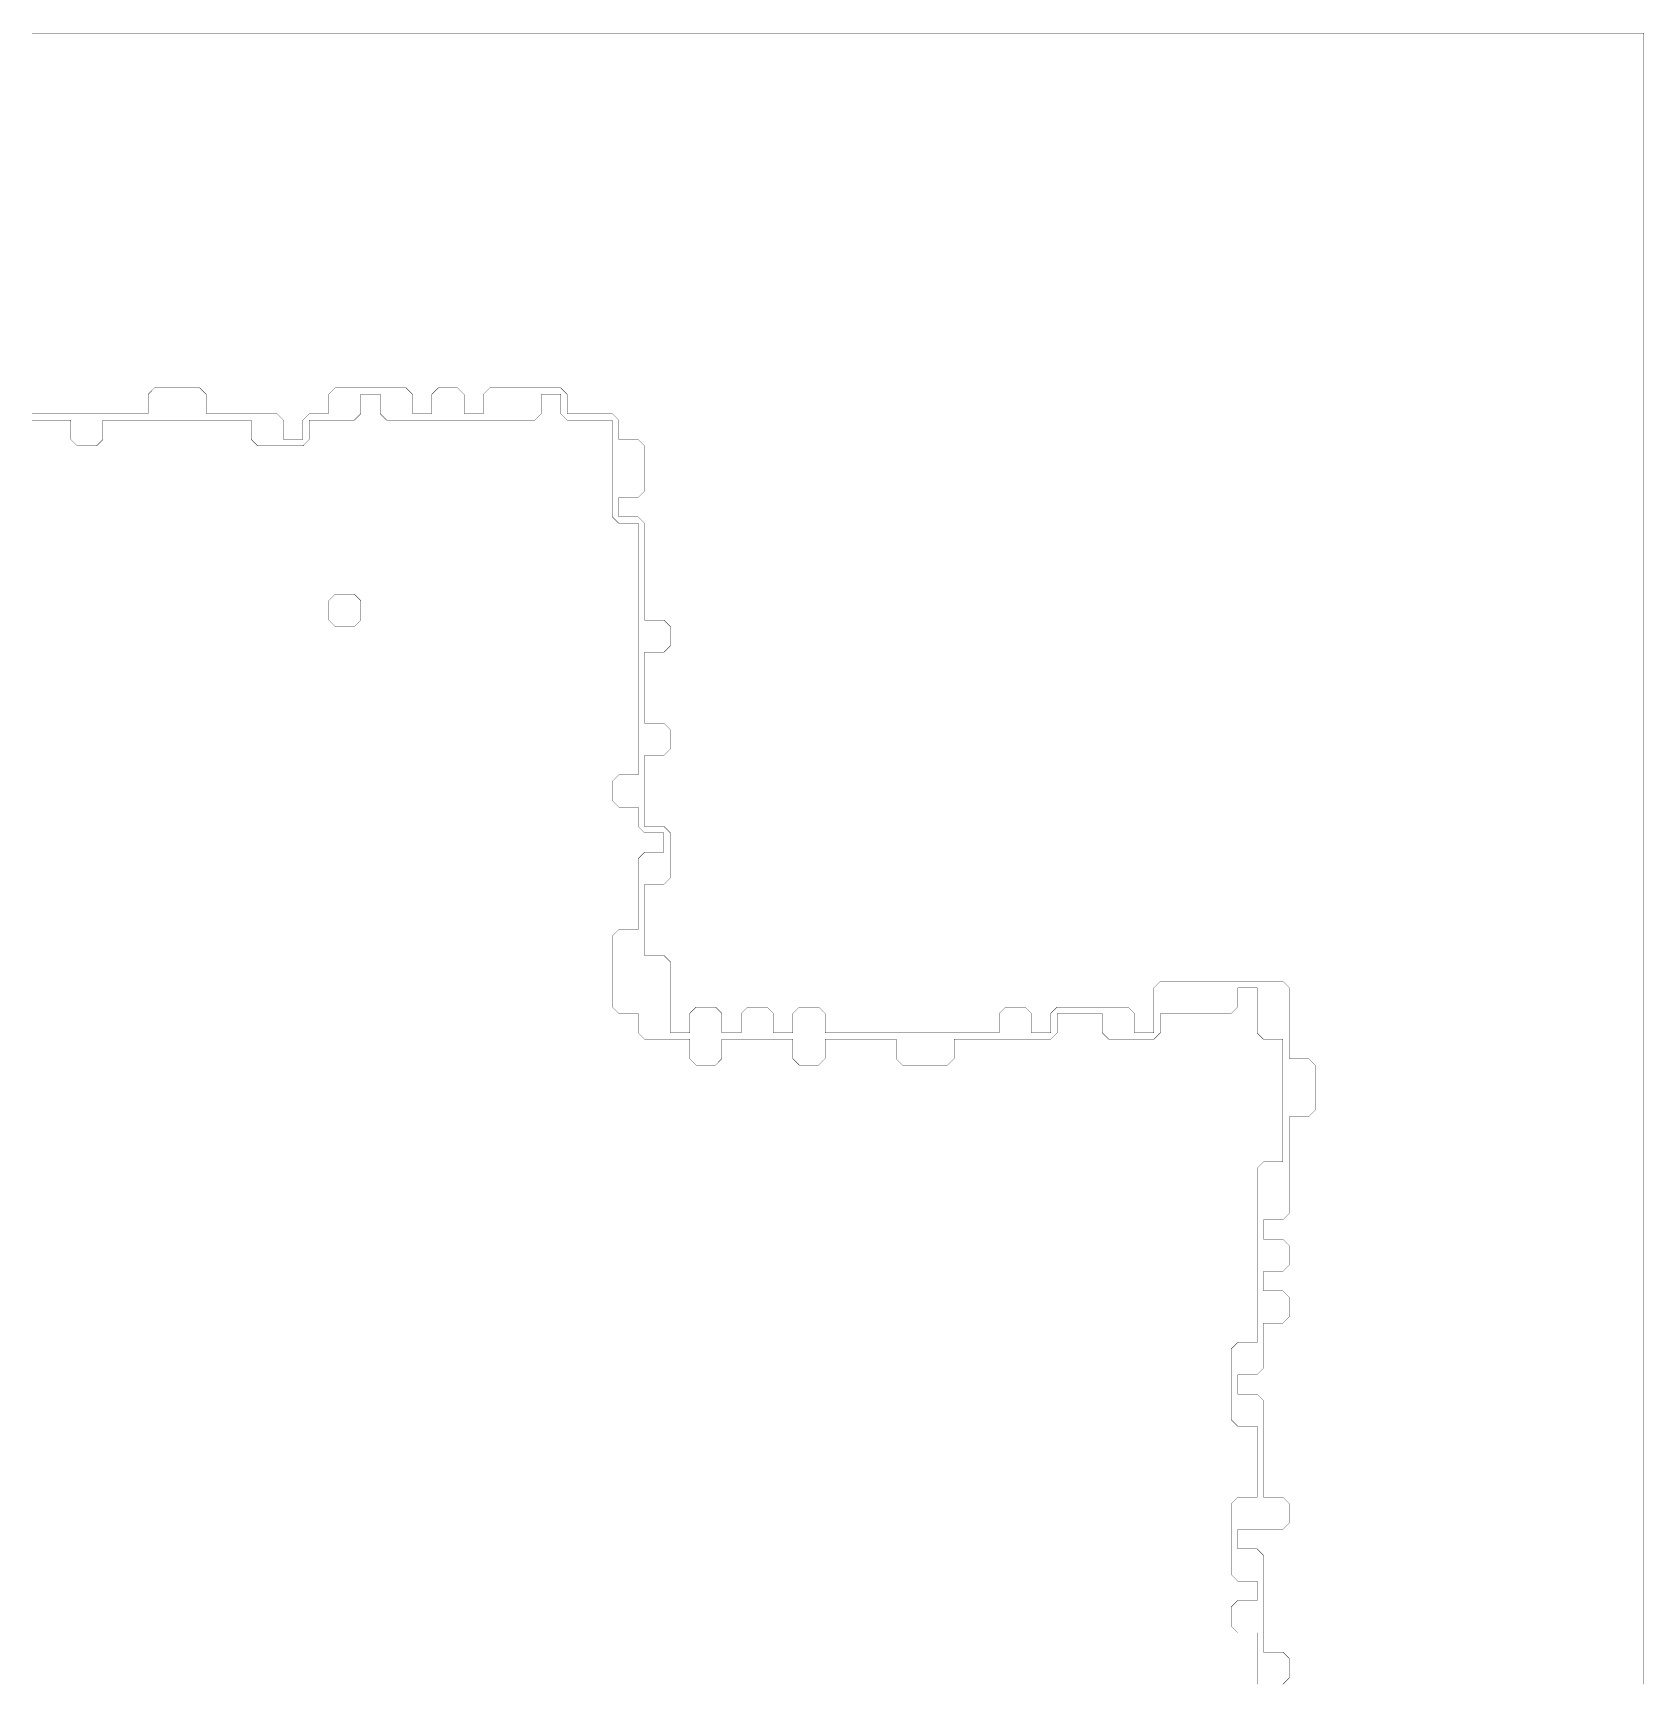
# Model space of a CAD drawing. Header units: metres. Extents: x 0 to 4990, y -4990 to 0.
# Drawn here: x 2550 to 4990, y -2495 to 0 of the extents above; entities that cross this region are included whole.
import ezdxf

# ---------------------------------------------------------------- set-up
doc = ezdxf.new("R2010")
doc.units = ezdxf.units.M
doc.layers.add('conductor', color=1, linetype='Continuous')
doc.layers.add('substrate', color=5, linetype='Continuous')

msp = doc.modelspace()

# ---------------------------------------------------------------- linework, layer by layer
at = {"layer": 'conductor', "const_width": 0.5}
msp.add_lwpolyline([(4404.296875, -2500), (4404.296875, -2490.234375), (4404.296875, -2480.46875), (4404.296875, -2470.703125), (4404.296875, -2460.9375), (4404.296875, -2451.171875), (4404.296875, -2441.40625), (4404.296875, -2431.640625), (4404.296875, -2421.875), (4394.53125, -2421.875), (4384.765625, -2421.875), (4375, -2421.875), (4365.234375, -2412.109375), (4365.234375, -2402.34375), (4365.234375, -2392.578125), (4365.234375, -2382.8125), (4375, -2373.046875), (4384.765625, -2373.046875), (4394.53125, -2373.046875), (4404.296875, -2373.046875), (4404.296875, -2363.28125), (4404.296875, -2353.515625), (4404.296875, -2343.75), (4394.53125, -2343.75), (4384.765625, -2343.75), (4375, -2343.75), (4365.234375, -2333.984375), (4365.234375, -2324.21875), (4365.234375, -2314.453125), (4365.234375, -2304.6875), (4365.234375, -2294.921875), (4365.234375, -2285.15625), (4365.234375, -2275.390625), (4365.234375, -2265.625), (4365.234375, -2255.859375), (4365.234375, -2246.09375), (4365.234375, -2236.328125), (4365.234375, -2226.5625), (4375, -2216.796875), (4384.765625, -2216.796875), (4394.53125, -2216.796875), (4404.296875, -2216.796875), (4404.296875, -2207.03125), (4404.296875, -2197.265625), (4404.296875, -2187.5), (4404.296875, -2177.734375), (4404.296875, -2167.96875), (4404.296875, -2158.203125), (4404.296875, -2148.4375), (4404.296875, -2138.671875), (4404.296875, -2128.90625), (4404.296875, -2119.140625), (4404.296875, -2109.375), (4394.53125, -2109.375), (4384.765625, -2109.375), (4375, -2109.375), (4365.234375, -2099.609375), (4365.234375, -2089.84375), (4365.234375, -2080.078125), (4365.234375, -2070.3125), (4365.234375, -2060.546875), (4365.234375, -2050.78125), (4365.234375, -2041.015625), (4365.234375, -2031.25), (4365.234375, -2021.484375), (4365.234375, -2011.71875), (4365.234375, -2001.953125), (4365.234375, -1992.1875), (4375, -1982.421875), (4384.765625, -1982.421875), (4394.53125, -1982.421875), (4404.296875, -1982.421875), (4404.296875, -1972.65625), (4404.296875, -1962.890625), (4404.296875, -1953.125), (4404.296875, -1943.359375), (4404.296875, -1933.59375), (4404.296875, -1923.828125), (4404.296875, -1914.0625), (4404.296875, -1904.296875), (4404.296875, -1894.53125), (4404.296875, -1884.765625), (4404.296875, -1875), (4404.296875, -1865.234375), (4404.296875, -1855.46875), (4404.296875, -1845.703125), (4404.296875, -1835.9375), (4404.296875, -1826.171875), (4404.296875, -1816.40625), (4404.296875, -1806.640625), (4404.296875, -1796.875), (4404.296875, -1787.109375), (4404.296875, -1777.34375), (4404.296875, -1767.578125), (4404.296875, -1757.8125), (4404.296875, -1748.046875), (4404.296875, -1738.28125), (4404.296875, -1728.515625), (4404.296875, -1718.75), (4414.0625, -1708.984375), (4423.828125, -1708.984375), (4433.59375, -1708.984375), (4443.359375, -1708.984375), (4443.359375, -1699.21875), (4443.359375, -1689.453125), (4443.359375, -1679.6875), (4443.359375, -1669.921875), (4443.359375, -1660.15625), (4443.359375, -1650.390625), (4443.359375, -1640.625), (4443.359375, -1630.859375), (4443.359375, -1621.09375), (4443.359375, -1611.328125), (4443.359375, -1601.5625), (4443.359375, -1591.796875), (4443.359375, -1582.03125), (4443.359375, -1572.265625), (4443.359375, -1562.5), (4443.359375, -1552.734375), (4443.359375, -1542.96875), (4443.359375, -1533.203125), (4443.359375, -1523.4375), (4433.59375, -1523.4375), (4423.828125, -1523.4375), (4414.0625, -1523.4375), (4404.296875, -1513.671875), (4404.296875, -1503.90625), (4404.296875, -1494.140625), (4404.296875, -1484.375), (4404.296875, -1474.609375), (4404.296875, -1464.84375), (4404.296875, -1455.078125), (4404.296875, -1445.3125), (4394.53125, -1445.3125), (4384.765625, -1445.3125), (4375, -1445.3125), (4375, -1455.078125), (4375, -1464.84375), (4375, -1474.609375), (4365.234375, -1484.375), (4355.46875, -1484.375), (4345.703125, -1484.375), (4335.9375, -1484.375), (4326.171875, -1484.375), (4316.40625, -1484.375), (4306.640625, -1484.375), (4296.875, -1484.375), (4287.109375, -1484.375), (4277.34375, -1484.375), (4267.578125, -1484.375), (4257.8125, -1484.375), (4257.8125, -1494.140625), (4257.8125, -1503.90625), (4257.8125, -1513.671875), (4248.046875, -1523.4375), (4238.28125, -1523.4375), (4228.515625, -1523.4375), (4218.75, -1523.4375), (4208.984375, -1523.4375), (4199.21875, -1523.4375), (4189.453125, -1523.4375), (4179.6875, -1523.4375), (4169.921875, -1513.671875), (4169.921875, -1503.90625), (4169.921875, -1494.140625), (4169.921875, -1484.375), (4160.15625, -1484.375), (4150.390625, -1484.375), (4140.625, -1484.375), (4130.859375, -1484.375), (4121.09375, -1484.375), (4111.328125, -1484.375), (4101.5625, -1484.375), (4101.5625, -1494.140625), (4101.5625, -1503.90625), (4101.5625, -1513.671875), (4091.796875, -1523.4375), (4082.03125, -1523.4375), (4072.265625, -1523.4375), (4062.5, -1523.4375), (4052.734375, -1523.4375), (4042.96875, -1523.4375), (4033.203125, -1523.4375), (4023.4375, -1523.4375), (4013.671875, -1523.4375), (4003.90625, -1523.4375), (3994.140625, -1523.4375), (3984.375, -1523.4375), (3974.609375, -1523.4375), (3964.84375, -1523.4375), (3955.078125, -1523.4375), (3945.3125, -1523.4375), (3945.3125, -1533.203125), (3945.3125, -1542.96875), (3945.3125, -1552.734375), (3935.546875, -1562.5), (3925.78125, -1562.5), (3916.015625, -1562.5), (3906.25, -1562.5), (3896.484375, -1562.5), (3886.71875, -1562.5), (3876.953125, -1562.5), (3867.1875, -1562.5), (3857.421875, -1552.734375), (3857.421875, -1542.96875), (3857.421875, -1533.203125), (3857.421875, -1523.4375), (3847.65625, -1523.4375), (3837.890625, -1523.4375), (3828.125, -1523.4375), (3818.359375, -1523.4375), (3808.59375, -1523.4375), (3798.828125, -1523.4375), (3789.0625, -1523.4375), (3779.296875, -1523.4375), (3769.53125, -1523.4375), (3759.765625, -1523.4375), (3750, -1523.4375), (3750, -1533.203125), (3750, -1542.96875), (3750, -1552.734375), (3740.234375, -1562.5), (3730.46875, -1562.5), (3720.703125, -1562.5), (3710.9375, -1562.5), (3701.171875, -1552.734375), (3701.171875, -1542.96875), (3701.171875, -1533.203125), (3701.171875, -1523.4375), (3691.40625, -1523.4375), (3681.640625, -1523.4375), (3671.875, -1523.4375), (3662.109375, -1523.4375), (3652.34375, -1523.4375), (3642.578125, -1523.4375), (3632.8125, -1523.4375), (3623.046875, -1523.4375), (3613.28125, -1523.4375), (3603.515625, -1523.4375), (3593.75, -1523.4375), (3593.75, -1533.203125), (3593.75, -1542.96875), (3593.75, -1552.734375), (3583.984375, -1562.5), (3574.21875, -1562.5), (3564.453125, -1562.5), (3554.6875, -1562.5), (3544.921875, -1552.734375), (3544.921875, -1542.96875), (3544.921875, -1533.203125), (3544.921875, -1523.4375), (3535.15625, -1523.4375), (3525.390625, -1523.4375), (3515.625, -1523.4375), (3505.859375, -1523.4375), (3496.09375, -1523.4375), (3486.328125, -1523.4375), (3476.5625, -1523.4375), (3466.796875, -1513.671875), (3466.796875, -1503.90625), (3466.796875, -1494.140625), (3466.796875, -1484.375), (3457.03125, -1484.375), (3447.265625, -1484.375), (3437.5, -1484.375), (3427.734375, -1474.609375), (3427.734375, -1464.84375), (3427.734375, -1455.078125), (3427.734375, -1445.3125), (3427.734375, -1435.546875), (3427.734375, -1425.78125), (3427.734375, -1416.015625), (3427.734375, -1406.25), (3427.734375, -1396.484375), (3427.734375, -1386.71875), (3427.734375, -1376.953125), (3427.734375, -1367.1875), (3437.5, -1357.421875), (3447.265625, -1357.421875), (3457.03125, -1357.421875), (3466.796875, -1357.421875), (3466.796875, -1347.65625), (3466.796875, -1337.890625), (3466.796875, -1328.125), (3466.796875, -1318.359375), (3466.796875, -1308.59375), (3466.796875, -1298.828125), (3466.796875, -1289.0625), (3466.796875, -1279.296875), (3466.796875, -1269.53125), (3466.796875, -1259.765625), (3466.796875, -1250), (3476.5625, -1240.234375), (3486.328125, -1240.234375), (3496.09375, -1240.234375), (3505.859375, -1240.234375), (3505.859375, -1230.46875), (3505.859375, -1220.703125), (3505.859375, -1210.9375), (3496.09375, -1210.9375), (3486.328125, -1210.9375), (3476.5625, -1210.9375), (3466.796875, -1201.171875), (3466.796875, -1191.40625), (3466.796875, -1181.640625), (3466.796875, -1171.875), (3457.03125, -1171.875), (3447.265625, -1171.875), (3437.5, -1171.875), (3427.734375, -1162.109375), (3427.734375, -1152.34375), (3427.734375, -1142.578125), (3427.734375, -1132.8125), (3437.5, -1123.046875), (3447.265625, -1123.046875), (3457.03125, -1123.046875), (3466.796875, -1123.046875), (3466.796875, -1113.28125), (3466.796875, -1103.515625), (3466.796875, -1093.75), (3466.796875, -1083.984375), (3466.796875, -1074.21875), (3466.796875, -1064.453125), (3466.796875, -1054.6875), (3466.796875, -1044.921875), (3466.796875, -1035.15625), (3466.796875, -1025.390625), (3466.796875, -1015.625), (3466.796875, -1005.859375), (3466.796875, -996.09375), (3466.796875, -986.328125), (3466.796875, -976.5625), (3466.796875, -966.796875), (3466.796875, -957.03125), (3466.796875, -947.265625), (3466.796875, -937.5), (3466.796875, -927.734375), (3466.796875, -917.96875), (3466.796875, -908.203125), (3466.796875, -898.4375), (3466.796875, -888.671875), (3466.796875, -878.90625), (3466.796875, -869.140625), (3466.796875, -859.375), (3466.796875, -849.609375), (3466.796875, -839.84375), (3466.796875, -830.078125), (3466.796875, -820.3125), (3466.796875, -810.546875), (3466.796875, -800.78125), (3466.796875, -791.015625), (3466.796875, -781.25), (3466.796875, -771.484375), (3466.796875, -761.71875), (3466.796875, -751.953125), (3466.796875, -742.1875), (3457.03125, -742.1875), (3447.265625, -742.1875), (3437.5, -742.1875), (3427.734375, -732.421875), (3427.734375, -722.65625), (3427.734375, -712.890625), (3427.734375, -703.125), (3427.734375, -693.359375), (3427.734375, -683.59375), (3427.734375, -673.828125), (3427.734375, -664.0625), (3427.734375, -654.296875), (3427.734375, -644.53125), (3427.734375, -634.765625), (3427.734375, -625), (3427.734375, -615.234375), (3427.734375, -605.46875), (3427.734375, -595.703125), (3427.734375, -585.9375), (3417.96875, -585.9375), (3408.203125, -585.9375), (3398.4375, -585.9375), (3388.671875, -585.9375), (3378.90625, -585.9375), (3369.140625, -585.9375), (3359.375, -585.9375), (3349.609375, -576.171875), (3349.609375, -566.40625), (3349.609375, -556.640625), (3349.609375, -546.875), (3339.84375, -546.875), (3330.078125, -546.875), (3320.3125, -546.875), (3320.3125, -556.640625), (3320.3125, -566.40625), (3320.3125, -576.171875), (3310.546875, -585.9375), (3300.78125, -585.9375), (3291.015625, -585.9375), (3281.25, -585.9375), (3271.484375, -585.9375), (3261.71875, -585.9375), (3251.953125, -585.9375), (3242.1875, -585.9375), (3232.421875, -585.9375), (3222.65625, -585.9375), (3212.890625, -585.9375), (3203.125, -585.9375), (3193.359375, -585.9375), (3183.59375, -585.9375), (3173.828125, -585.9375), (3164.0625, -585.9375), (3154.296875, -585.9375), (3144.53125, -585.9375), (3134.765625, -585.9375), (3125, -585.9375), (3115.234375, -585.9375), (3105.46875, -585.9375), (3095.703125, -585.9375), (3085.9375, -585.9375), (3076.171875, -576.171875), (3076.171875, -566.40625), (3076.171875, -556.640625), (3076.171875, -546.875), (3066.40625, -546.875), (3056.640625, -546.875), (3046.875, -546.875), (3046.875, -556.640625), (3046.875, -566.40625), (3046.875, -576.171875), (3037.109375, -585.9375), (3027.34375, -585.9375), (3017.578125, -585.9375), (3007.8125, -585.9375), (2998.046875, -585.9375), (2988.28125, -585.9375), (2978.515625, -585.9375), (2968.75, -585.9375), (2968.75, -595.703125), (2968.75, -605.46875), (2968.75, -615.234375), (2958.984375, -625), (2949.21875, -625), (2939.453125, -625), (2929.6875, -625), (2919.921875, -625), (2910.15625, -625), (2900.390625, -625), (2890.625, -625), (2880.859375, -615.234375), (2880.859375, -605.46875), (2880.859375, -595.703125), (2880.859375, -585.9375), (2871.09375, -585.9375), (2861.328125, -585.9375), (2851.5625, -585.9375), (2841.796875, -585.9375), (2832.03125, -585.9375), (2822.265625, -585.9375), (2812.5, -585.9375), (2802.734375, -585.9375), (2792.96875, -585.9375), (2783.203125, -585.9375), (2773.4375, -585.9375), (2763.671875, -585.9375), (2753.90625, -585.9375), (2744.140625, -585.9375), (2734.375, -585.9375), (2724.609375, -585.9375), (2714.84375, -585.9375), (2705.078125, -585.9375), (2695.3125, -585.9375), (2685.546875, -585.9375), (2675.78125, -585.9375), (2666.015625, -585.9375), (2656.25, -585.9375), (2656.25, -595.703125), (2656.25, -605.46875), (2656.25, -615.234375), (2646.484375, -625), (2636.71875, -625), (2626.953125, -625), (2617.1875, -625), (2607.421875, -615.234375), (2607.421875, -605.46875), (2607.421875, -595.703125), (2607.421875, -585.9375), (2597.65625, -585.9375), (2587.890625, -585.9375), (2578.125, -585.9375), (2568.359375, -585.9375), (2558.59375, -585.9375), (2548.828125, -585.9375)], dxfattribs=at)
msp.add_lwpolyline([(2998.046875, -859.375), (3007.8125, -849.609375), (3017.578125, -849.609375), (3027.34375, -849.609375), (3037.109375, -849.609375), (3046.875, -859.375), (3046.875, -869.140625), (3046.875, -878.90625), (3046.875, -888.671875), (3037.109375, -898.4375), (3027.34375, -898.4375), (3017.578125, -898.4375), (3007.8125, -898.4375), (2998.046875, -888.671875), (2998.046875, -878.90625), (2998.046875, -869.140625)], close=True, dxfattribs=at)
at = {"layer": 'substrate', "const_width": 0.5}
for points in [[(4990.234375, -2500), (4990.234375, -2490.234375), (4990.234375, -2480.46875), (4990.234375, -2470.703125), (4990.234375, -2460.9375), (4990.234375, -2451.171875), (4990.234375, -2441.40625), (4990.234375, -2431.640625), (4990.234375, -2421.875), (4990.234375, -2412.109375), (4990.234375, -2402.34375), (4990.234375, -2392.578125), (4990.234375, -2382.8125), (4990.234375, -2373.046875), (4990.234375, -2363.28125), (4990.234375, -2353.515625), (4990.234375, -2343.75), (4990.234375, -2333.984375), (4990.234375, -2324.21875), (4990.234375, -2314.453125), (4990.234375, -2304.6875), (4990.234375, -2294.921875), (4990.234375, -2285.15625), (4990.234375, -2275.390625), (4990.234375, -2265.625), (4990.234375, -2255.859375), (4990.234375, -2246.09375), (4990.234375, -2236.328125), (4990.234375, -2226.5625), (4990.234375, -2216.796875), (4990.234375, -2207.03125), (4990.234375, -2197.265625), (4990.234375, -2187.5), (4990.234375, -2177.734375), (4990.234375, -2167.96875), (4990.234375, -2158.203125), (4990.234375, -2148.4375), (4990.234375, -2138.671875), (4990.234375, -2128.90625), (4990.234375, -2119.140625), (4990.234375, -2109.375), (4990.234375, -2099.609375), (4990.234375, -2089.84375), (4990.234375, -2080.078125), (4990.234375, -2070.3125), (4990.234375, -2060.546875), (4990.234375, -2050.78125), (4990.234375, -2041.015625), (4990.234375, -2031.25), (4990.234375, -2021.484375), (4990.234375, -2011.71875), (4990.234375, -2001.953125), (4990.234375, -1992.1875), (4990.234375, -1982.421875), (4990.234375, -1972.65625), (4990.234375, -1962.890625), (4990.234375, -1953.125), (4990.234375, -1943.359375), (4990.234375, -1933.59375), (4990.234375, -1923.828125), (4990.234375, -1914.0625), (4990.234375, -1904.296875), (4990.234375, -1894.53125), (4990.234375, -1884.765625), (4990.234375, -1875), (4990.234375, -1865.234375), (4990.234375, -1855.46875), (4990.234375, -1845.703125), (4990.234375, -1835.9375), (4990.234375, -1826.171875), (4990.234375, -1816.40625), (4990.234375, -1806.640625), (4990.234375, -1796.875), (4990.234375, -1787.109375), (4990.234375, -1777.34375), (4990.234375, -1767.578125), (4990.234375, -1757.8125), (4990.234375, -1748.046875), (4990.234375, -1738.28125), (4990.234375, -1728.515625), (4990.234375, -1718.75), (4990.234375, -1708.984375), (4990.234375, -1699.21875), (4990.234375, -1689.453125), (4990.234375, -1679.6875), (4990.234375, -1669.921875), (4990.234375, -1660.15625), (4990.234375, -1650.390625), (4990.234375, -1640.625), (4990.234375, -1630.859375), (4990.234375, -1621.09375), (4990.234375, -1611.328125), (4990.234375, -1601.5625), (4990.234375, -1591.796875), (4990.234375, -1582.03125), (4990.234375, -1572.265625), (4990.234375, -1562.5), (4990.234375, -1552.734375), (4990.234375, -1542.96875), (4990.234375, -1533.203125), (4990.234375, -1523.4375), (4990.234375, -1513.671875), (4990.234375, -1503.90625), (4990.234375, -1494.140625), (4990.234375, -1484.375), (4990.234375, -1474.609375), (4990.234375, -1464.84375), (4990.234375, -1455.078125), (4990.234375, -1445.3125), (4990.234375, -1435.546875), (4990.234375, -1425.78125), (4990.234375, -1416.015625), (4990.234375, -1406.25), (4990.234375, -1396.484375), (4990.234375, -1386.71875), (4990.234375, -1376.953125), (4990.234375, -1367.1875), (4990.234375, -1357.421875), (4990.234375, -1347.65625), (4990.234375, -1337.890625), (4990.234375, -1328.125), (4990.234375, -1318.359375), (4990.234375, -1308.59375), (4990.234375, -1298.828125), (4990.234375, -1289.0625), (4990.234375, -1279.296875), (4990.234375, -1269.53125), (4990.234375, -1259.765625), (4990.234375, -1250), (4990.234375, -1240.234375), (4990.234375, -1230.46875), (4990.234375, -1220.703125), (4990.234375, -1210.9375), (4990.234375, -1201.171875), (4990.234375, -1191.40625), (4990.234375, -1181.640625), (4990.234375, -1171.875), (4990.234375, -1162.109375), (4990.234375, -1152.34375), (4990.234375, -1142.578125), (4990.234375, -1132.8125), (4990.234375, -1123.046875), (4990.234375, -1113.28125), (4990.234375, -1103.515625), (4990.234375, -1093.75), (4990.234375, -1083.984375), (4990.234375, -1074.21875), (4990.234375, -1064.453125), (4990.234375, -1054.6875), (4990.234375, -1044.921875), (4990.234375, -1035.15625), (4990.234375, -1025.390625), (4990.234375, -1015.625), (4990.234375, -1005.859375), (4990.234375, -996.09375), (4990.234375, -986.328125), (4990.234375, -976.5625), (4990.234375, -966.796875), (4990.234375, -957.03125), (4990.234375, -947.265625), (4990.234375, -937.5), (4990.234375, -927.734375), (4990.234375, -917.96875), (4990.234375, -908.203125), (4990.234375, -898.4375), (4990.234375, -888.671875), (4990.234375, -878.90625), (4990.234375, -869.140625), (4990.234375, -859.375), (4990.234375, -849.609375), (4990.234375, -839.84375), (4990.234375, -830.078125), (4990.234375, -820.3125), (4990.234375, -810.546875), (4990.234375, -800.78125), (4990.234375, -791.015625), (4990.234375, -781.25), (4990.234375, -771.484375), (4990.234375, -761.71875), (4990.234375, -751.953125), (4990.234375, -742.1875), (4990.234375, -732.421875), (4990.234375, -722.65625), (4990.234375, -712.890625), (4990.234375, -703.125), (4990.234375, -693.359375), (4990.234375, -683.59375), (4990.234375, -673.828125), (4990.234375, -664.0625), (4990.234375, -654.296875), (4990.234375, -644.53125), (4990.234375, -634.765625), (4990.234375, -625), (4990.234375, -615.234375), (4990.234375, -605.46875), (4990.234375, -595.703125), (4990.234375, -585.9375), (4990.234375, -576.171875), (4990.234375, -566.40625), (4990.234375, -556.640625), (4990.234375, -546.875), (4990.234375, -537.109375), (4990.234375, -527.34375), (4990.234375, -517.578125), (4990.234375, -507.8125), (4990.234375, -498.046875), (4990.234375, -488.28125), (4990.234375, -478.515625), (4990.234375, -468.75), (4990.234375, -458.984375), (4990.234375, -449.21875), (4990.234375, -439.453125), (4990.234375, -429.6875), (4990.234375, -419.921875), (4990.234375, -410.15625), (4990.234375, -400.390625), (4990.234375, -390.625), (4990.234375, -380.859375), (4990.234375, -371.09375), (4990.234375, -361.328125), (4990.234375, -351.5625), (4990.234375, -341.796875), (4990.234375, -332.03125), (4990.234375, -322.265625), (4990.234375, -312.5), (4990.234375, -302.734375), (4990.234375, -292.96875), (4990.234375, -283.203125), (4990.234375, -273.4375), (4990.234375, -263.671875), (4990.234375, -253.90625), (4990.234375, -244.140625), (4990.234375, -234.375), (4990.234375, -224.609375), (4990.234375, -214.84375), (4990.234375, -205.078125), (4990.234375, -195.3125), (4990.234375, -185.546875), (4990.234375, -175.78125), (4990.234375, -166.015625), (4990.234375, -156.25), (4990.234375, -146.484375), (4990.234375, -136.71875), (4990.234375, -126.953125), (4990.234375, -117.1875), (4990.234375, -107.421875), (4990.234375, -97.65625), (4990.234375, -87.890625), (4990.234375, -78.125), (4990.234375, -68.359375), (4990.234375, -58.59375), (4990.234375, -48.828125), (4990.234375, -39.0625), (4990.234375, -29.296875), (4990.234375, -19.53125), (4990.234375, -9.765625), (4990.234375, 0), (4980.46875, 0), (4970.703125, 0), (4960.9375, 0), (4951.171875, 0), (4941.40625, 0), (4931.640625, 0), (4921.875, 0), (4912.109375, 0), (4902.34375, 0), (4892.578125, 0), (4882.8125, 0), (4873.046875, 0), (4863.28125, 0), (4853.515625, 0), (4843.75, 0), (4833.984375, 0), (4824.21875, 0), (4814.453125, 0), (4804.6875, 0), (4794.921875, 0), (4785.15625, 0), (4775.390625, 0), (4765.625, 0), (4755.859375, 0), (4746.09375, 0), (4736.328125, 0), (4726.5625, 0), (4716.796875, 0), (4707.03125, 0), (4697.265625, 0), (4687.5, 0), (4677.734375, 0), (4667.96875, 0), (4658.203125, 0), (4648.4375, 0), (4638.671875, 0), (4628.90625, 0), (4619.140625, 0), (4609.375, 0), (4599.609375, 0), (4589.84375, 0), (4580.078125, 0), (4570.3125, 0), (4560.546875, 0), (4550.78125, 0), (4541.015625, 0), (4531.25, 0), (4521.484375, 0), (4511.71875, 0), (4501.953125, 0), (4492.1875, 0), (4482.421875, 0), (4472.65625, 0), (4462.890625, 0), (4453.125, 0), (4443.359375, 0), (4433.59375, 0), (4423.828125, 0), (4414.0625, 0), (4404.296875, 0), (4394.53125, 0), (4384.765625, 0), (4375, 0), (4365.234375, 0), (4355.46875, 0), (4345.703125, 0), (4335.9375, 0), (4326.171875, 0), (4316.40625, 0), (4306.640625, 0), (4296.875, 0), (4287.109375, 0), (4277.34375, 0), (4267.578125, 0), (4257.8125, 0), (4248.046875, 0), (4238.28125, 0), (4228.515625, 0), (4218.75, 0), (4208.984375, 0), (4199.21875, 0), (4189.453125, 0), (4179.6875, 0), (4169.921875, 0), (4160.15625, 0), (4150.390625, 0), (4140.625, 0), (4130.859375, 0), (4121.09375, 0), (4111.328125, 0), (4101.5625, 0), (4091.796875, 0), (4082.03125, 0), (4072.265625, 0), (4062.5, 0), (4052.734375, 0), (4042.96875, 0), (4033.203125, 0), (4023.4375, 0), (4013.671875, 0), (4003.90625, 0), (3994.140625, 0), (3984.375, 0), (3974.609375, 0), (3964.84375, 0), (3955.078125, 0), (3945.3125, 0), (3935.546875, 0), (3925.78125, 0), (3916.015625, 0), (3906.25, 0), (3896.484375, 0), (3886.71875, 0), (3876.953125, 0), (3867.1875, 0), (3857.421875, 0), (3847.65625, 0), (3837.890625, 0), (3828.125, 0), (3818.359375, 0), (3808.59375, 0), (3798.828125, 0), (3789.0625, 0), (3779.296875, 0), (3769.53125, 0), (3759.765625, 0), (3750, 0), (3740.234375, 0), (3730.46875, 0), (3720.703125, 0), (3710.9375, 0), (3701.171875, 0), (3691.40625, 0), (3681.640625, 0), (3671.875, 0), (3662.109375, 0), (3652.34375, 0), (3642.578125, 0), (3632.8125, 0), (3623.046875, 0), (3613.28125, 0), (3603.515625, 0), (3593.75, 0), (3583.984375, 0), (3574.21875, 0), (3564.453125, 0), (3554.6875, 0), (3544.921875, 0), (3535.15625, 0), (3525.390625, 0), (3515.625, 0), (3505.859375, 0), (3496.09375, 0), (3486.328125, 0), (3476.5625, 0), (3466.796875, 0), (3457.03125, 0), (3447.265625, 0), (3437.5, 0), (3427.734375, 0), (3417.96875, 0), (3408.203125, 0), (3398.4375, 0), (3388.671875, 0), (3378.90625, 0), (3369.140625, 0), (3359.375, 0), (3349.609375, 0), (3339.84375, 0), (3330.078125, 0), (3320.3125, 0), (3310.546875, 0), (3300.78125, 0), (3291.015625, 0), (3281.25, 0), (3271.484375, 0), (3261.71875, 0), (3251.953125, 0), (3242.1875, 0), (3232.421875, 0), (3222.65625, 0), (3212.890625, 0), (3203.125, 0), (3193.359375, 0), (3183.59375, 0), (3173.828125, 0), (3164.0625, 0), (3154.296875, 0), (3144.53125, 0), (3134.765625, 0), (3125, 0), (3115.234375, 0), (3105.46875, 0), (3095.703125, 0), (3085.9375, 0), (3076.171875, 0), (3066.40625, 0), (3056.640625, 0), (3046.875, 0), (3037.109375, 0), (3027.34375, 0), (3017.578125, 0), (3007.8125, 0), (2998.046875, 0), (2988.28125, 0), (2978.515625, 0), (2968.75, 0), (2958.984375, 0), (2949.21875, 0), (2939.453125, 0), (2929.6875, 0), (2919.921875, 0), (2910.15625, 0), (2900.390625, 0), (2890.625, 0), (2880.859375, 0), (2871.09375, 0), (2861.328125, 0), (2851.5625, 0), (2841.796875, 0), (2832.03125, 0), (2822.265625, 0), (2812.5, 0), (2802.734375, 0), (2792.96875, 0), (2783.203125, 0), (2773.4375, 0), (2763.671875, 0), (2753.90625, 0), (2744.140625, 0), (2734.375, 0), (2724.609375, 0), (2714.84375, 0), (2705.078125, 0), (2695.3125, 0), (2685.546875, 0), (2675.78125, 0), (2666.015625, 0), (2656.25, 0), (2646.484375, 0), (2636.71875, 0), (2626.953125, 0), (2617.1875, 0), (2607.421875, 0), (2597.65625, 0), (2587.890625, 0), (2578.125, 0), (2568.359375, 0), (2558.59375, 0), (2548.828125, 0)], [(2548.828125, -576.171875), (2558.59375, -576.171875), (2568.359375, -576.171875), (2578.125, -576.171875), (2587.890625, -576.171875), (2597.65625, -576.171875), (2607.421875, -576.171875), (2617.1875, -576.171875), (2626.953125, -576.171875), (2636.71875, -576.171875), (2646.484375, -576.171875), (2656.25, -576.171875), (2666.015625, -576.171875), (2675.78125, -576.171875), (2685.546875, -576.171875), (2695.3125, -576.171875), (2705.078125, -576.171875), (2714.84375, -576.171875), (2724.609375, -576.171875), (2724.609375, -566.40625), (2724.609375, -556.640625), (2724.609375, -546.875), (2734.375, -537.109375), (2744.140625, -537.109375), (2753.90625, -537.109375), (2763.671875, -537.109375), (2773.4375, -537.109375), (2783.203125, -537.109375), (2792.96875, -537.109375), (2802.734375, -537.109375), (2812.5, -546.875), (2812.5, -556.640625), (2812.5, -566.40625), (2812.5, -576.171875), (2822.265625, -576.171875), (2832.03125, -576.171875), (2841.796875, -576.171875), (2851.5625, -576.171875), (2861.328125, -576.171875), (2871.09375, -576.171875), (2880.859375, -576.171875), (2890.625, -576.171875), (2900.390625, -576.171875), (2910.15625, -576.171875), (2919.921875, -576.171875), (2929.6875, -585.9375), (2929.6875, -595.703125), (2929.6875, -605.46875), (2929.6875, -615.234375), (2939.453125, -615.234375), (2949.21875, -615.234375), (2958.984375, -615.234375), (2958.984375, -605.46875), (2958.984375, -595.703125), (2958.984375, -585.9375), (2968.75, -576.171875), (2978.515625, -576.171875), (2988.28125, -576.171875), (2998.046875, -576.171875), (2998.046875, -566.40625), (2998.046875, -556.640625), (2998.046875, -546.875), (3007.8125, -537.109375), (3017.578125, -537.109375), (3027.34375, -537.109375), (3037.109375, -537.109375), (3046.875, -537.109375), (3056.640625, -537.109375), (3066.40625, -537.109375), (3076.171875, -537.109375), (3085.9375, -537.109375), (3095.703125, -537.109375), (3105.46875, -537.109375), (3115.234375, -537.109375), (3125, -546.875), (3125, -556.640625), (3125, -566.40625), (3125, -576.171875), (3134.765625, -576.171875), (3144.53125, -576.171875), (3154.296875, -576.171875), (3154.296875, -566.40625), (3154.296875, -556.640625), (3154.296875, -546.875), (3164.0625, -537.109375), (3173.828125, -537.109375), (3183.59375, -537.109375), (3193.359375, -537.109375), (3203.125, -546.875), (3203.125, -556.640625), (3203.125, -566.40625), (3203.125, -576.171875), (3212.890625, -576.171875), (3222.65625, -576.171875), (3232.421875, -576.171875), (3232.421875, -566.40625), (3232.421875, -556.640625), (3232.421875, -546.875), (3242.1875, -537.109375), (3251.953125, -537.109375), (3261.71875, -537.109375), (3271.484375, -537.109375), (3281.25, -537.109375), (3291.015625, -537.109375), (3300.78125, -537.109375), (3310.546875, -537.109375), (3320.3125, -537.109375), (3330.078125, -537.109375), (3339.84375, -537.109375), (3349.609375, -537.109375), (3359.375, -546.875), (3359.375, -556.640625), (3359.375, -566.40625), (3359.375, -576.171875), (3369.140625, -576.171875), (3378.90625, -576.171875), (3388.671875, -576.171875), (3398.4375, -576.171875), (3408.203125, -576.171875), (3417.96875, -576.171875), (3427.734375, -576.171875), (3437.5, -585.9375), (3437.5, -595.703125), (3437.5, -605.46875), (3437.5, -615.234375), (3447.265625, -615.234375), (3457.03125, -615.234375), (3466.796875, -615.234375), (3476.5625, -625), (3476.5625, -634.765625), (3476.5625, -644.53125), (3476.5625, -654.296875), (3476.5625, -664.0625), (3476.5625, -673.828125), (3476.5625, -683.59375), (3476.5625, -693.359375), (3466.796875, -703.125), (3457.03125, -703.125), (3447.265625, -703.125), (3437.5, -703.125), (3437.5, -712.890625), (3437.5, -722.65625), (3437.5, -732.421875), (3447.265625, -732.421875), (3457.03125, -732.421875), (3466.796875, -732.421875), (3476.5625, -742.1875), (3476.5625, -751.953125), (3476.5625, -761.71875), (3476.5625, -771.484375), (3476.5625, -781.25), (3476.5625, -791.015625), (3476.5625, -800.78125), (3476.5625, -810.546875), (3476.5625, -820.3125), (3476.5625, -830.078125), (3476.5625, -839.84375), (3476.5625, -849.609375), (3476.5625, -859.375), (3476.5625, -869.140625), (3476.5625, -878.90625), (3476.5625, -888.671875), (3486.328125, -888.671875), (3496.09375, -888.671875), (3505.859375, -888.671875), (3515.625, -898.4375), (3515.625, -908.203125), (3515.625, -917.96875), (3515.625, -927.734375), (3505.859375, -937.5), (3496.09375, -937.5), (3486.328125, -937.5), (3476.5625, -937.5), (3476.5625, -947.265625), (3476.5625, -957.03125), (3476.5625, -966.796875), (3476.5625, -976.5625), (3476.5625, -986.328125), (3476.5625, -996.09375), (3476.5625, -1005.859375), (3476.5625, -1015.625), (3476.5625, -1025.390625), (3476.5625, -1035.15625), (3476.5625, -1044.921875), (3486.328125, -1044.921875), (3496.09375, -1044.921875), (3505.859375, -1044.921875), (3515.625, -1054.6875), (3515.625, -1064.453125), (3515.625, -1074.21875), (3515.625, -1083.984375), (3505.859375, -1093.75), (3496.09375, -1093.75), (3486.328125, -1093.75), (3476.5625, -1093.75), (3476.5625, -1103.515625), (3476.5625, -1113.28125), (3476.5625, -1123.046875), (3476.5625, -1132.8125), (3476.5625, -1142.578125), (3476.5625, -1152.34375), (3476.5625, -1162.109375), (3476.5625, -1171.875), (3476.5625, -1181.640625), (3476.5625, -1191.40625), (3476.5625, -1201.171875), (3486.328125, -1201.171875), (3496.09375, -1201.171875), (3505.859375, -1201.171875), (3515.625, -1210.9375), (3515.625, -1220.703125), (3515.625, -1230.46875), (3515.625, -1240.234375), (3515.625, -1250), (3515.625, -1259.765625), (3515.625, -1269.53125), (3515.625, -1279.296875), (3505.859375, -1289.0625), (3496.09375, -1289.0625), (3486.328125, -1289.0625), (3476.5625, -1289.0625), (3476.5625, -1298.828125), (3476.5625, -1308.59375), (3476.5625, -1318.359375), (3476.5625, -1328.125), (3476.5625, -1337.890625), (3476.5625, -1347.65625), (3476.5625, -1357.421875), (3476.5625, -1367.1875), (3476.5625, -1376.953125), (3476.5625, -1386.71875), (3476.5625, -1396.484375), (3486.328125, -1396.484375), (3496.09375, -1396.484375), (3505.859375, -1396.484375), (3515.625, -1406.25), (3515.625, -1416.015625), (3515.625, -1425.78125), (3515.625, -1435.546875), (3515.625, -1445.3125), (3515.625, -1455.078125), (3515.625, -1464.84375), (3515.625, -1474.609375), (3515.625, -1484.375), (3515.625, -1494.140625), (3515.625, -1503.90625), (3515.625, -1513.671875), (3525.390625, -1513.671875), (3535.15625, -1513.671875), (3544.921875, -1513.671875), (3544.921875, -1503.90625), (3544.921875, -1494.140625), (3544.921875, -1484.375), (3554.6875, -1474.609375), (3564.453125, -1474.609375), (3574.21875, -1474.609375), (3583.984375, -1474.609375), (3593.75, -1484.375), (3593.75, -1494.140625), (3593.75, -1503.90625), (3593.75, -1513.671875), (3603.515625, -1513.671875), (3613.28125, -1513.671875), (3623.046875, -1513.671875), (3623.046875, -1503.90625), (3623.046875, -1494.140625), (3623.046875, -1484.375), (3632.8125, -1474.609375), (3642.578125, -1474.609375), (3652.34375, -1474.609375), (3662.109375, -1474.609375), (3671.875, -1484.375), (3671.875, -1494.140625), (3671.875, -1503.90625), (3671.875, -1513.671875), (3681.640625, -1513.671875), (3691.40625, -1513.671875), (3701.171875, -1513.671875), (3701.171875, -1503.90625), (3701.171875, -1494.140625), (3701.171875, -1484.375), (3710.9375, -1474.609375), (3720.703125, -1474.609375), (3730.46875, -1474.609375), (3740.234375, -1474.609375), (3750, -1484.375), (3750, -1494.140625), (3750, -1503.90625), (3750, -1513.671875), (3759.765625, -1513.671875), (3769.53125, -1513.671875), (3779.296875, -1513.671875), (3789.0625, -1513.671875), (3798.828125, -1513.671875), (3808.59375, -1513.671875), (3818.359375, -1513.671875), (3828.125, -1513.671875), (3837.890625, -1513.671875), (3847.65625, -1513.671875), (3857.421875, -1513.671875), (3867.1875, -1513.671875), (3876.953125, -1513.671875), (3886.71875, -1513.671875), (3896.484375, -1513.671875), (3906.25, -1513.671875), (3916.015625, -1513.671875), (3925.78125, -1513.671875), (3935.546875, -1513.671875), (3945.3125, -1513.671875), (3955.078125, -1513.671875), (3964.84375, -1513.671875), (3974.609375, -1513.671875), (3984.375, -1513.671875), (3994.140625, -1513.671875), (4003.90625, -1513.671875), (4013.671875, -1513.671875), (4013.671875, -1503.90625), (4013.671875, -1494.140625), (4013.671875, -1484.375), (4023.4375, -1474.609375), (4033.203125, -1474.609375), (4042.96875, -1474.609375), (4052.734375, -1474.609375), (4062.5, -1484.375), (4062.5, -1494.140625), (4062.5, -1503.90625), (4062.5, -1513.671875), (4072.265625, -1513.671875), (4082.03125, -1513.671875), (4091.796875, -1513.671875), (4091.796875, -1503.90625), (4091.796875, -1494.140625), (4091.796875, -1484.375), (4101.5625, -1474.609375), (4111.328125, -1474.609375), (4121.09375, -1474.609375), (4130.859375, -1474.609375), (4140.625, -1474.609375), (4150.390625, -1474.609375), (4160.15625, -1474.609375), (4169.921875, -1474.609375), (4179.6875, -1474.609375), (4189.453125, -1474.609375), (4199.21875, -1474.609375), (4208.984375, -1474.609375), (4218.75, -1484.375), (4218.75, -1494.140625), (4218.75, -1503.90625), (4218.75, -1513.671875), (4228.515625, -1513.671875), (4238.28125, -1513.671875), (4248.046875, -1513.671875), (4248.046875, -1503.90625), (4248.046875, -1494.140625), (4248.046875, -1484.375), (4248.046875, -1474.609375), (4248.046875, -1464.84375), (4248.046875, -1455.078125), (4248.046875, -1445.3125), (4257.8125, -1435.546875), (4267.578125, -1435.546875), (4277.34375, -1435.546875), (4287.109375, -1435.546875), (4296.875, -1435.546875), (4306.640625, -1435.546875), (4316.40625, -1435.546875), (4326.171875, -1435.546875), (4335.9375, -1435.546875), (4345.703125, -1435.546875), (4355.46875, -1435.546875), (4365.234375, -1435.546875), (4375, -1435.546875), (4384.765625, -1435.546875), (4394.53125, -1435.546875), (4404.296875, -1435.546875), (4414.0625, -1435.546875), (4423.828125, -1435.546875), (4433.59375, -1435.546875), (4443.359375, -1435.546875), (4453.125, -1445.3125), (4453.125, -1455.078125), (4453.125, -1464.84375), (4453.125, -1474.609375), (4453.125, -1484.375), (4453.125, -1494.140625), (4453.125, -1503.90625), (4453.125, -1513.671875), (4453.125, -1523.4375), (4453.125, -1533.203125), (4453.125, -1542.96875), (4453.125, -1552.734375), (4462.890625, -1552.734375), (4472.65625, -1552.734375), (4482.421875, -1552.734375), (4492.1875, -1562.5), (4492.1875, -1572.265625), (4492.1875, -1582.03125), (4492.1875, -1591.796875), (4492.1875, -1601.5625), (4492.1875, -1611.328125), (4492.1875, -1621.09375), (4492.1875, -1630.859375), (4482.421875, -1640.625), (4472.65625, -1640.625), (4462.890625, -1640.625), (4453.125, -1640.625), (4453.125, -1650.390625), (4453.125, -1660.15625), (4453.125, -1669.921875), (4453.125, -1679.6875), (4453.125, -1689.453125), (4453.125, -1699.21875), (4453.125, -1708.984375), (4453.125, -1718.75), (4453.125, -1728.515625), (4453.125, -1738.28125), (4453.125, -1748.046875), (4453.125, -1757.8125), (4453.125, -1767.578125), (4453.125, -1777.34375), (4453.125, -1787.109375), (4443.359375, -1796.875), (4433.59375, -1796.875), (4423.828125, -1796.875), (4414.0625, -1796.875), (4414.0625, -1806.640625), (4414.0625, -1816.40625), (4414.0625, -1826.171875), (4423.828125, -1826.171875), (4433.59375, -1826.171875), (4443.359375, -1826.171875), (4453.125, -1835.9375), (4453.125, -1845.703125), (4453.125, -1855.46875), (4453.125, -1865.234375), (4443.359375, -1875), (4433.59375, -1875), (4423.828125, -1875), (4414.0625, -1875), (4414.0625, -1884.765625), (4414.0625, -1894.53125), (4414.0625, -1904.296875), (4423.828125, -1904.296875), (4433.59375, -1904.296875), (4443.359375, -1904.296875), (4453.125, -1914.0625), (4453.125, -1923.828125), (4453.125, -1933.59375), (4453.125, -1943.359375), (4443.359375, -1953.125), (4433.59375, -1953.125), (4423.828125, -1953.125), (4414.0625, -1953.125), (4414.0625, -1962.890625), (4414.0625, -1972.65625), (4414.0625, -1982.421875), (4414.0625, -1992.1875), (4414.0625, -2001.953125), (4414.0625, -2011.71875), (4414.0625, -2021.484375), (4404.296875, -2031.25), (4394.53125, -2031.25), (4384.765625, -2031.25), (4375, -2031.25), (4375, -2041.015625), (4375, -2050.78125), (4375, -2060.546875), (4384.765625, -2060.546875), (4394.53125, -2060.546875), (4404.296875, -2060.546875), (4414.0625, -2070.3125), (4414.0625, -2080.078125), (4414.0625, -2089.84375), (4414.0625, -2099.609375), (4414.0625, -2109.375), (4414.0625, -2119.140625), (4414.0625, -2128.90625), (4414.0625, -2138.671875), (4414.0625, -2148.4375), (4414.0625, -2158.203125), (4414.0625, -2167.96875), (4414.0625, -2177.734375), (4414.0625, -2187.5), (4414.0625, -2197.265625), (4414.0625, -2207.03125), (4414.0625, -2216.796875), (4423.828125, -2216.796875), (4433.59375, -2216.796875), (4443.359375, -2216.796875), (4453.125, -2226.5625), (4453.125, -2236.328125), (4453.125, -2246.09375), (4453.125, -2255.859375), (4443.359375, -2265.625), (4433.59375, -2265.625), (4423.828125, -2265.625), (4414.0625, -2265.625), (4404.296875, -2265.625), (4394.53125, -2265.625), (4384.765625, -2265.625), (4375, -2265.625), (4375, -2275.390625), (4375, -2285.15625), (4375, -2294.921875), (4384.765625, -2294.921875), (4394.53125, -2294.921875), (4404.296875, -2294.921875), (4414.0625, -2304.6875), (4414.0625, -2314.453125), (4414.0625, -2324.21875), (4414.0625, -2333.984375), (4414.0625, -2343.75), (4414.0625, -2353.515625), (4414.0625, -2363.28125), (4414.0625, -2373.046875), (4414.0625, -2382.8125), (4414.0625, -2392.578125), (4414.0625, -2402.34375), (4414.0625, -2412.109375), (4414.0625, -2421.875), (4414.0625, -2431.640625), (4414.0625, -2441.40625), (4414.0625, -2451.171875), (4423.828125, -2451.171875), (4433.59375, -2451.171875), (4443.359375, -2451.171875), (4453.125, -2460.9375), (4453.125, -2470.703125), (4453.125, -2480.46875), (4453.125, -2490.234375), (4443.359375, -2500)]]:
    msp.add_lwpolyline(points, dxfattribs=at)

doc.saveas('drawing.dxf')
